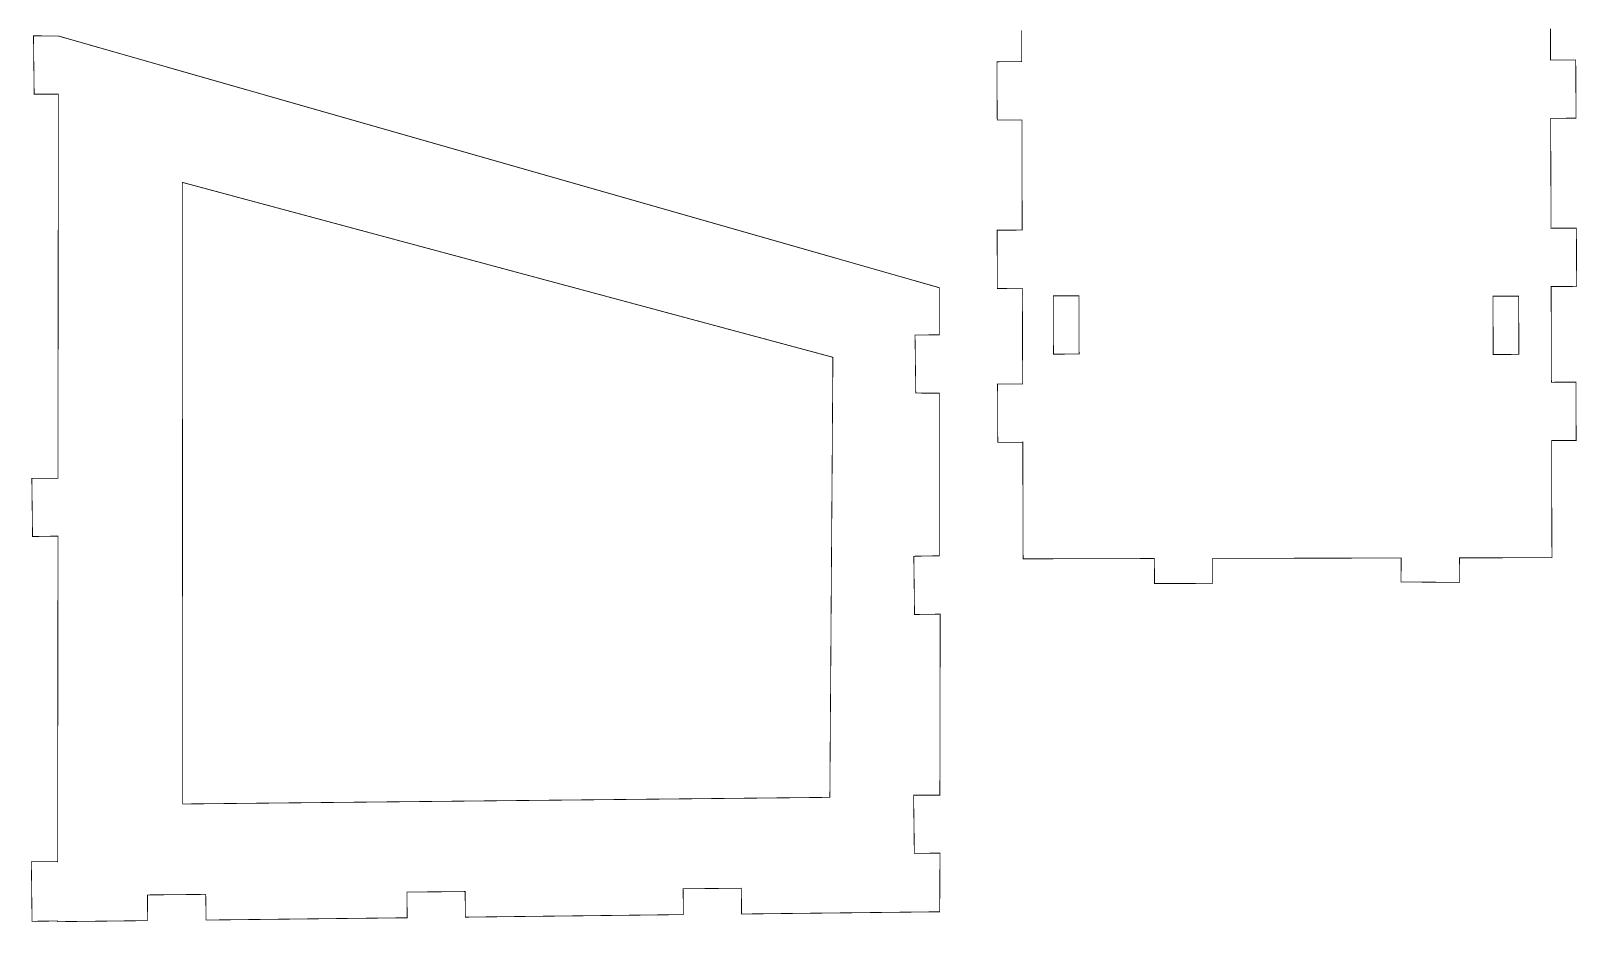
# Model space of a CAD drawing. Extents: x 0.7 to 27.4, y 1.6 to 10.2.
# Drawn here: x 13.17 to 18.32, y 1.73 to 4.7 of the extents above; entities that cross this region are included whole.
import ezdxf

# ---------------------------------------------------------------- set-up
doc = ezdxf.new("R2010")
doc.units = 0
doc.header["$MEASUREMENT"] = 0

msp = doc.modelspace()

# ---------------------------------------------------------------- linework, layer by layer
at = {"color": 0, "const_width": 0.00266}
msp.add_lwpolyline([(18.2315, 4.70844), (18.2317, 4.63292), (18.2318, 4.60428), (18.2318, 4.60428), (18.2318, 4.60428), (18.2449, 4.60439), (18.2737, 4.60449), (18.3026, 4.6046), (18.3158, 4.60465), (18.3158, 4.60465), (18.3158, 4.60465), (18.3158, 4.59636), (18.316, 4.57433), (18.3161, 4.54324), (18.3163, 4.5076), (18.3164, 4.47194), (18.3165, 4.44086), (18.3167, 4.41883), (18.3167, 4.41049), (18.3167, 4.41049), (18.3167, 4.41049), (18.3035, 4.41043), (18.2746, 4.41032), (18.2456, 4.41021), (18.2324, 4.4101), (18.2324, 4.4101), (18.2324, 4.4101), (18.2324, 4.39442), (18.2325, 4.35292), (18.2326, 4.29428), (18.2329, 4.22706), (18.2331, 4.15983), (18.2332, 4.10118), (18.2333, 4.05968), (18.2333, 4.04394), (18.2333, 4.04394), (18.2333, 4.04394), (18.2465, 4.04406), (18.2757, 4.04417), (18.3047, 4.04428), (18.3179, 4.04432), (18.3179, 4.04432), (18.3179, 4.04432), (18.3179, 4.03603), (18.3181, 4.014), (18.3182, 3.98292), (18.3183, 3.94726), (18.3185, 3.91162), (18.3187, 3.88053), (18.3187, 3.85851), (18.3189, 3.85015), (18.3189, 3.85015), (18.3189, 3.85015), (18.3056, 3.8501), (18.2764, 3.84999), (18.2472, 3.84988), (18.2339, 3.84978), (18.2339, 3.84978), (18.2339, 3.84978), (18.2339, 3.8361), (18.234, 3.79997), (18.2342, 3.74892), (18.2344, 3.69038), (18.2344, 3.63183), (18.2346, 3.58078), (18.2347, 3.54465), (18.2349, 3.53093), (18.2349, 3.53093), (18.2349, 3.53093), (18.2475, 3.53103), (18.2756, 3.53114), (18.3036, 3.53125), (18.3164, 3.53131), (18.3164, 3.53131), (18.3164, 3.53131), (18.3164, 3.523), (18.3165, 3.50097), (18.3167, 3.46989), (18.3168, 3.43425), (18.3169, 3.3986), (18.3172, 3.36751), (18.3172, 3.34549), (18.3174, 3.33712), (18.3174, 3.33712), (18.3174, 3.33712), (18.3044, 3.33708), (18.2763, 3.33697), (18.2482, 3.33686), (18.2354, 3.33675), (18.2354, 3.33675), (18.2354, 3.33675), (18.2354, 3.32004), (18.2356, 3.27582), (18.2357, 3.21338), (18.2358, 3.14171), (18.2361, 3.0701), (18.2363, 3.00765), (18.2364, 2.96343), (18.2364, 2.94667), (18.2364, 2.94667), (18.2364, 2.94667), (18.2232, 2.94667), (18.1882, 2.94656), (18.1389, 2.94646), (18.0824, 2.94635), (18.0258, 2.94624), (17.9765, 2.94613), (17.9417, 2.94601), (17.9285, 2.94596), (17.9285, 2.94596), (17.9285, 2.94596), (17.9283, 2.93321), (17.9281, 2.90506), (17.9278, 2.87696), (17.9278, 2.86415), (17.9278, 2.86415), (17.9278, 2.86415), (17.9194, 2.86426), (17.8974, 2.86442), (17.8663, 2.86469), (17.8306, 2.86501), (17.795, 2.86535), (17.7639, 2.86561), (17.7418, 2.86578), (17.7336, 2.86583), (17.7336, 2.86583), (17.7336, 2.86583), (17.7336, 2.87831), (17.7339, 2.90571), (17.7342, 2.93311), (17.7343, 2.94553), (17.7343, 2.94553), (17.7343, 2.94553), (17.7072, 2.94547), (17.6361, 2.94536), (17.5354, 2.94515), (17.4201, 2.94488), (17.3047, 2.94461), (17.2042, 2.94439), (17.1329, 2.94428), (17.106, 2.94417), (17.106, 2.94417), (17.106, 2.94417), (17.106, 2.93121), (17.1061, 2.90256), (17.1061, 2.87397), (17.1061, 2.86094), (17.1061, 2.86094), (17.1061, 2.86094), (17.0978, 2.86094), (17.0758, 2.86089), (17.0447, 2.86083), (17.009, 2.86079), (16.9735, 2.86074), (16.9424, 2.86068), (16.9203, 2.86062), (16.9119, 2.86057), (16.9119, 2.86057), (16.9119, 2.86057), (16.9119, 2.87358), (16.9119, 2.90218), (16.9118, 2.93078), (16.9118, 2.94374), (16.9118, 2.94374), (16.9118, 2.94374), (16.8931, 2.94374), (16.8435, 2.94362), (16.7733, 2.94347), (16.6931, 2.94325), (16.6126, 2.94308), (16.5426, 2.94293), (16.4931, 2.94282), (16.4743, 2.94276), (16.4743, 2.94276), (16.4743, 2.94276), (16.4742, 2.95947), (16.474, 3.00347), (16.4739, 3.06569), (16.4737, 3.13699), (16.4735, 3.20828), (16.4733, 3.27051), (16.4732, 3.31451), (16.4732, 3.33117), (16.4732, 3.33117), (16.4732, 3.33117), (16.4601, 3.33111), (16.4315, 3.331), (16.4029, 3.33089), (16.3899, 3.33078), (16.3899, 3.33078), (16.3899, 3.33078), (16.3899, 3.33914), (16.3897, 3.36117), (16.3896, 3.39225), (16.3894, 3.42785), (16.3893, 3.46349), (16.3892, 3.49457), (16.389, 3.5166), (16.389, 3.5249), (16.389, 3.5249), (16.389, 3.5249), (16.4021, 3.52501), (16.4308, 3.52513), (16.4596, 3.52528), (16.4726, 3.52533), (16.4726, 3.52533), (16.4726, 3.52533), (16.4726, 3.53907), (16.4725, 3.57508), (16.4724, 3.62608), (16.4722, 3.68451), (16.4721, 3.74294), (16.4719, 3.79394), (16.4718, 3.82997), (16.4718, 3.84364), (16.4718, 3.84364), (16.4718, 3.84364), (16.4588, 3.84358), (16.4301, 3.84347), (16.4015, 3.84337), (16.3886, 3.84326), (16.3886, 3.84326), (16.3886, 3.84326), (16.3885, 3.85161), (16.3883, 3.87364), (16.3882, 3.90474), (16.3881, 3.94038), (16.3879, 3.97601), (16.3878, 4.00711), (16.3876, 4.02914), (16.3876, 4.03743), (16.3876, 4.03743), (16.3876, 4.03743), (16.4007, 4.03754), (16.4294, 4.03765), (16.4582, 4.03776), (16.4713, 4.03782), (16.4713, 4.03782), (16.4713, 4.03782), (16.4713, 4.0536), (16.4711, 4.09517), (16.4708, 4.15386), (16.4707, 4.22119), (16.4706, 4.28857), (16.4703, 4.34728), (16.4703, 4.38883), (16.4703, 4.40457), (16.4703, 4.40457), (16.4703, 4.40457), (16.4574, 4.40451), (16.429, 4.4044), (16.4008, 4.40429), (16.3881, 4.40419), (16.3881, 4.40419), (16.3881, 4.40419), (16.3879, 4.41254), (16.3879, 4.43457), (16.3876, 4.46565), (16.3875, 4.50131), (16.3874, 4.53694), (16.3872, 4.56803), (16.3871, 4.59006), (16.3871, 4.59836), (16.3871, 4.59836), (16.3871, 4.59836), (16.4, 4.59847), (16.4283, 4.59858), (16.4568, 4.59868), (16.4697, 4.59874), (16.4697, 4.59874), (16.4697, 4.59874), (16.4696, 4.62739), (16.4693, 4.70285)], dxfattribs=at)
for points in [[(13.2596, 4.68419), (13.2596, 4.68419), (13.2925, 4.67481), (13.3856, 4.64822), (13.5304, 4.60688), (13.7182, 4.55322), (13.9403, 4.48981), (14.1882, 4.41894), (14.4533, 4.34326), (14.7272, 4.26503), (15.001, 4.18685), (15.2661, 4.11117), (15.514, 4.04031), (15.7361, 3.97689), (15.9239, 3.92324), (16.0687, 3.88189), (16.1618, 3.85531), (16.1949, 3.84586), (16.1949, 3.84586), (16.1949, 3.84586), (16.1949, 3.83914), (16.1949, 3.82135), (16.1949, 3.79622), (16.1949, 3.76736), (16.1949, 3.73856), (16.1949, 3.71343), (16.1949, 3.69564), (16.195, 3.68886), (16.195, 3.68886), (16.195, 3.68886), (16.1824, 3.68881), (16.1546, 3.68864), (16.1268, 3.68853), (16.1142, 3.68842), (16.1142, 3.68842), (16.1142, 3.68842), (16.1142, 3.68012), (16.1146, 3.65821), (16.1149, 3.62722), (16.1154, 3.59164), (16.1158, 3.5561), (16.1163, 3.52513), (16.1165, 3.50319), (16.1167, 3.49485), (16.1167, 3.49485), (16.1167, 3.49485), (16.1289, 3.49485), (16.1558, 3.49468), (16.1828, 3.49457), (16.195, 3.49451), (16.195, 3.49451), (16.195, 3.49451), (16.195, 3.47131), (16.195, 3.40994), (16.1951, 3.32319), (16.1951, 3.22374), (16.1953, 3.12435), (16.1953, 3.0376), (16.1954, 2.97624), (16.1954, 2.95296), (16.1954, 2.95296), (16.1954, 2.95296), (16.1821, 2.95275), (16.1528, 2.95221), (16.1233, 2.95167), (16.1101, 2.95139), (16.1101, 2.95139), (16.1101, 2.95139), (16.1101, 2.94308), (16.1104, 2.92111), (16.1108, 2.89003), (16.1113, 2.85439), (16.1117, 2.81879), (16.1121, 2.78771), (16.1124, 2.76574), (16.1125, 2.75738), (16.1125, 2.75738), (16.1125, 2.75738), (16.1258, 2.75754), (16.1553, 2.75792), (16.1846, 2.75831), (16.1981, 2.7584), (16.1981, 2.7584), (16.1981, 2.7584), (16.1979, 2.73253), (16.1979, 2.66428), (16.1976, 2.56776), (16.1975, 2.45708), (16.1974, 2.3464), (16.1971, 2.24989), (16.1969, 2.18164), (16.1969, 2.15571), (16.1969, 2.15571), (16.1969, 2.15571), (16.1833, 2.15571), (16.1532, 2.15571), (16.1231, 2.15571), (16.1094, 2.15565), (16.1094, 2.15565), (16.1094, 2.15565), (16.1094, 2.14735), (16.1097, 2.12532), (16.1101, 2.09424), (16.1106, 2.0586), (16.1111, 2.023), (16.1114, 1.99192), (16.1117, 1.96989), (16.1118, 1.96153), (16.1118, 1.96153), (16.1118, 1.96153), (16.1251, 1.96169), (16.1546, 1.96208), (16.1839, 1.96246), (16.1974, 1.96257), (16.1974, 1.96257), (16.1974, 1.96257), (16.1972, 1.95421), (16.1972, 1.93207), (16.1969, 1.90076), (16.1968, 1.86486), (16.1967, 1.829), (16.1964, 1.79769), (16.1964, 1.77556), (16.1964, 1.76714), (16.1964, 1.76714), (16.1964, 1.76714), (16.1679, 1.76687), (16.0932, 1.766), (15.9874, 1.76481), (15.8661, 1.76346), (15.7449, 1.7621), (15.6392, 1.7609), (15.5643, 1.76004), (15.536, 1.75971), (15.536, 1.75971), (15.536, 1.75971), (15.536, 1.77317), (15.5357, 1.80268), (15.5354, 1.83219), (15.5354, 1.8456), (15.5354, 1.8456), (15.5354, 1.8456), (15.5271, 1.84554), (15.505, 1.84532), (15.4739, 1.84506), (15.4382, 1.84472), (15.4026, 1.8444), (15.3715, 1.84412), (15.3494, 1.84392), (15.3412, 1.84381), (15.3412, 1.84381), (15.3412, 1.84381), (15.3414, 1.8304), (15.3418, 1.80078), (15.3421, 1.77121), (15.3422, 1.75776), (15.3422, 1.75776), (15.3422, 1.75776), (15.311, 1.75743), (15.2286, 1.75646), (15.1124, 1.7551), (14.9789, 1.75353), (14.8454, 1.75201), (14.729, 1.75065), (14.6467, 1.74968), (14.6156, 1.74929), (14.6156, 1.74929), (14.6156, 1.74929), (14.6154, 1.76264), (14.6153, 1.79194), (14.6151, 1.82124), (14.6151, 1.83453), (14.6151, 1.83453), (14.6151, 1.83453), (14.6067, 1.83447), (14.5847, 1.83425), (14.5536, 1.83399), (14.5181, 1.83365), (14.4824, 1.83333), (14.4512, 1.83306), (14.4293, 1.83285), (14.421, 1.83274), (14.421, 1.83274), (14.421, 1.83274), (14.4211, 1.81939), (14.4214, 1.78999), (14.4218, 1.76058), (14.4219, 1.74718), (14.4219, 1.74718), (14.4219, 1.74718), (14.3931, 1.7469), (14.3172, 1.74604), (14.2099, 1.74485), (14.0868, 1.74343), (13.9638, 1.74203), (13.8564, 1.74083), (13.7804, 1.73996), (13.7517, 1.73964), (13.7517, 1.73964), (13.7517, 1.73964), (13.7515, 1.75304), (13.7511, 1.78239), (13.7507, 1.81174), (13.7505, 1.82508), (13.7505, 1.82508), (13.7505, 1.82508), (13.7422, 1.82503), (13.7202, 1.82482), (13.6891, 1.82454), (13.6535, 1.82422), (13.6178, 1.82389), (13.5867, 1.82362), (13.5647, 1.8234), (13.5564, 1.82329), (13.5564, 1.82329), (13.5564, 1.82329), (13.5564, 1.80994), (13.5563, 1.78049), (13.5561, 1.75103), (13.5561, 1.73763), (13.5561, 1.73763), (13.5561, 1.73763), (13.5432, 1.73753), (13.5093, 1.73714), (13.4614, 1.7366), (13.4065, 1.73594), (13.3515, 1.73535), (13.3035, 1.73481), (13.2697, 1.73443), (13.2568, 1.73426), (13.2568, 1.73426), (13.2568, 1.73426), (13.2564, 1.73643), (13.2564, 1.73643), (13.2564, 1.73643), (13.2432, 1.73633), (13.2141, 1.73594), (13.1849, 1.73562), (13.1718, 1.73546), (13.1718, 1.73546), (13.1718, 1.73546), (13.1717, 1.74403), (13.1713, 1.7665), (13.171, 1.79824), (13.1705, 1.83464), (13.1701, 1.8711), (13.1697, 1.90283), (13.1694, 1.92529), (13.1693, 1.93381), (13.1693, 1.93381), (13.1693, 1.93381), (13.183, 1.93381), (13.2132, 1.93381), (13.2433, 1.93381), (13.257, 1.93375), (13.257, 1.93375), (13.257, 1.93375), (13.257, 1.98042), (13.2571, 2.10331), (13.2573, 2.27701), (13.2575, 2.47613), (13.2577, 2.67529), (13.2579, 2.84901), (13.258, 2.9719), (13.258, 3.0185), (13.258, 3.0185), (13.258, 3.0185), (13.2448, 3.01828), (13.2157, 3.01774), (13.1866, 3.01725), (13.1734, 3.01699), (13.1734, 3.01699), (13.1734, 3.01699), (13.1733, 3.02533), (13.173, 3.04736), (13.1726, 3.07844), (13.1722, 3.1141), (13.1717, 3.14974), (13.1713, 3.18083), (13.1711, 3.20285), (13.171, 3.21115), (13.171, 3.21115), (13.171, 3.21115), (13.1846, 3.21115), (13.2146, 3.21115), (13.2445, 3.21115), (13.2582, 3.21115), (13.2582, 3.21115), (13.2582, 3.21115), (13.2582, 3.22553), (13.2582, 3.26617), (13.2583, 3.32926), (13.2584, 3.41108), (13.2585, 3.50792), (13.2585, 3.61604), (13.2586, 3.73161), (13.2588, 3.85092), (13.2589, 3.97026), (13.259, 4.08583), (13.2591, 4.19396), (13.2592, 4.29075), (13.2592, 4.37261), (13.2593, 4.43571), (13.2593, 4.47635), (13.2594, 4.49067), (13.2594, 4.49067), (13.2594, 4.49067), (13.2467, 4.49067), (13.2191, 4.49061), (13.1914, 4.49061), (13.1788, 4.49056), (13.1788, 4.49056), (13.1788, 4.49056), (13.1787, 4.49892), (13.1784, 4.52094), (13.1781, 4.55203), (13.1776, 4.58768), (13.1771, 4.62332), (13.1768, 4.6544), (13.1765, 4.67643), (13.1764, 4.68474), (13.1764, 4.68474), (13.1764, 4.68474), (13.1894, 4.68468), (13.218, 4.68451), (13.2465, 4.68435), (13.2596, 4.68425), (13.2596, 4.68425), (13.2596, 4.68419)], [(15.8404, 3.6141), (15.8404, 3.6141), (15.816, 3.62067), (15.7472, 3.63917), (15.6403, 3.66792), (15.5015, 3.70518), (15.3375, 3.74924), (15.1543, 3.7985), (14.9585, 3.85113), (14.7564, 3.90543), (14.5542, 3.95979), (14.3583, 4.01243), (14.1751, 4.06168), (14.0111, 4.10574), (13.8723, 4.14301), (13.7655, 4.17176), (13.6966, 4.19026), (13.6723, 4.19678), (13.6723, 4.19678), (13.6723, 4.19678), (13.6723, 4.17356), (13.6724, 4.10786), (13.6724, 4.00569), (13.6725, 3.87326), (13.6726, 3.71658), (13.6727, 3.54167), (13.6729, 3.3546), (13.6731, 3.16151), (13.6732, 2.96843), (13.6733, 2.78136), (13.6734, 2.60644), (13.6736, 2.44976), (13.6737, 2.31733), (13.6737, 2.21517), (13.6738, 2.14947), (13.6738, 2.12619), (13.6738, 2.12619), (13.6738, 2.12619), (13.698, 2.12646), (13.7664, 2.12717), (13.8728, 2.12825), (14.0107, 2.12967), (14.1739, 2.13135), (14.3561, 2.13319), (14.551, 2.13519), (14.7521, 2.13726), (14.9532, 2.13932), (15.1479, 2.14133), (15.3301, 2.14318), (15.4933, 2.14486), (15.6312, 2.14626), (15.7376, 2.14735), (15.8061, 2.14806), (15.8303, 2.14828), (15.8303, 2.14828), (15.8303, 2.14828), (15.8304, 2.16476), (15.8307, 2.21126), (15.8312, 2.28358), (15.8318, 2.37733), (15.8326, 2.48828), (15.8335, 2.61208), (15.8343, 2.74451), (15.8353, 2.88118), (15.8362, 3.0179), (15.8372, 3.15033), (15.8381, 3.27414), (15.8388, 3.3851), (15.8394, 3.47885), (15.84, 3.55117), (15.8403, 3.59765), (15.8404, 3.6141), (15.8404, 3.6141)], [(16.5749, 3.81879), (16.5749, 3.81879), (16.5883, 3.81885), (16.6176, 3.8189), (16.6471, 3.81901), (16.6604, 3.81901), (16.6604, 3.81901), (16.6604, 3.81901), (16.6604, 3.81071), (16.6604, 3.78868), (16.6606, 3.7576), (16.6607, 3.72194), (16.6607, 3.68631), (16.6608, 3.65522), (16.6608, 3.63319), (16.661, 3.62483), (16.661, 3.62483), (16.661, 3.62483), (16.6475, 3.62483), (16.6182, 3.62472), (16.5888, 3.62468), (16.5754, 3.62462), (16.5754, 3.62462), (16.5754, 3.62462), (16.5754, 3.63297), (16.5753, 3.655), (16.5753, 3.68608), (16.5751, 3.72174), (16.575, 3.75738), (16.575, 3.78847), (16.5749, 3.81049), (16.5749, 3.81879), (16.5749, 3.81879)], [(18.0403, 3.8176), (18.0403, 3.8176), (18.0536, 3.81765), (18.0831, 3.81771), (18.1124, 3.81782), (18.1257, 3.81782), (18.1257, 3.81782), (18.1257, 3.81782), (18.1257, 3.80951), (18.1258, 3.78749), (18.1258, 3.7564), (18.126, 3.72076), (18.1261, 3.68511), (18.1261, 3.65403), (18.1262, 3.632), (18.1262, 3.62364), (18.1262, 3.62364), (18.1262, 3.62364), (18.1129, 3.62364), (18.0835, 3.62354), (18.054, 3.62349), (18.0407, 3.62343), (18.0407, 3.62343), (18.0407, 3.62343), (18.0407, 3.63178), (18.0407, 3.65381), (18.0406, 3.6849), (18.0404, 3.72054), (18.0404, 3.75618), (18.0403, 3.78728), (18.0403, 3.80931), (18.0403, 3.8176), (18.0403, 3.8176)]]:
    msp.add_lwpolyline(points, close=True, dxfattribs=at)

doc.saveas('drawing.dxf')
